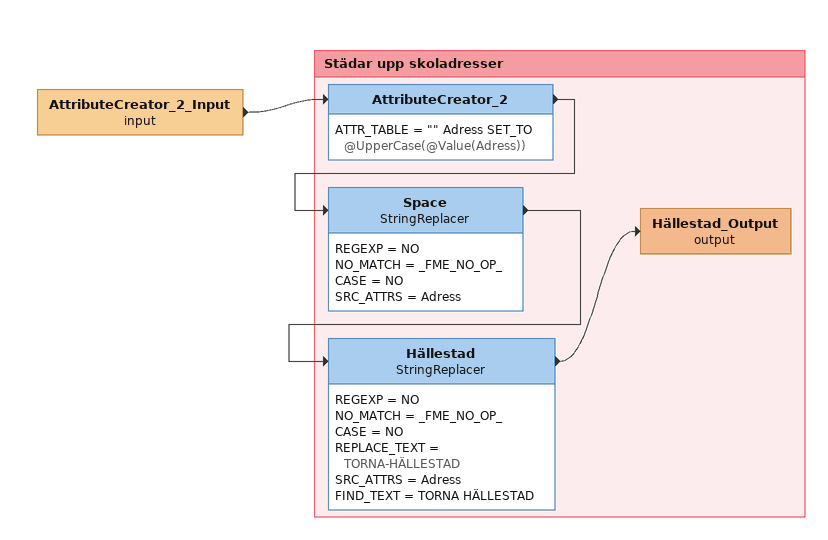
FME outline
AttributeCreator_2_Input (input)
    -> AttributeCreator_2

Bookmark: Städar upp skoladresser
AttributeCreator_2
    ATTR_TABLE = "" Adress SET_TO @UpperCase(@Value(Adress))
    -> Space
Space: StringReplacer
    REGEXP = NO
    NO_MATCH = _FME_NO_OP_
    CASE = NO
    SRC_ATTRS = Adress
    -> Hällestad
Hällestad: StringReplacer
    REGEXP = NO
    NO_MATCH = _FME_NO_OP_
    CASE = NO
    REPLACE_TEXT = TORNA-HÄLLESTAD
    SRC_ATTRS = Adress
    FIND_TEXT = TORNA HÄLLESTAD
    -> Hällestad_Output (output)
Hällestad_Output (output)
